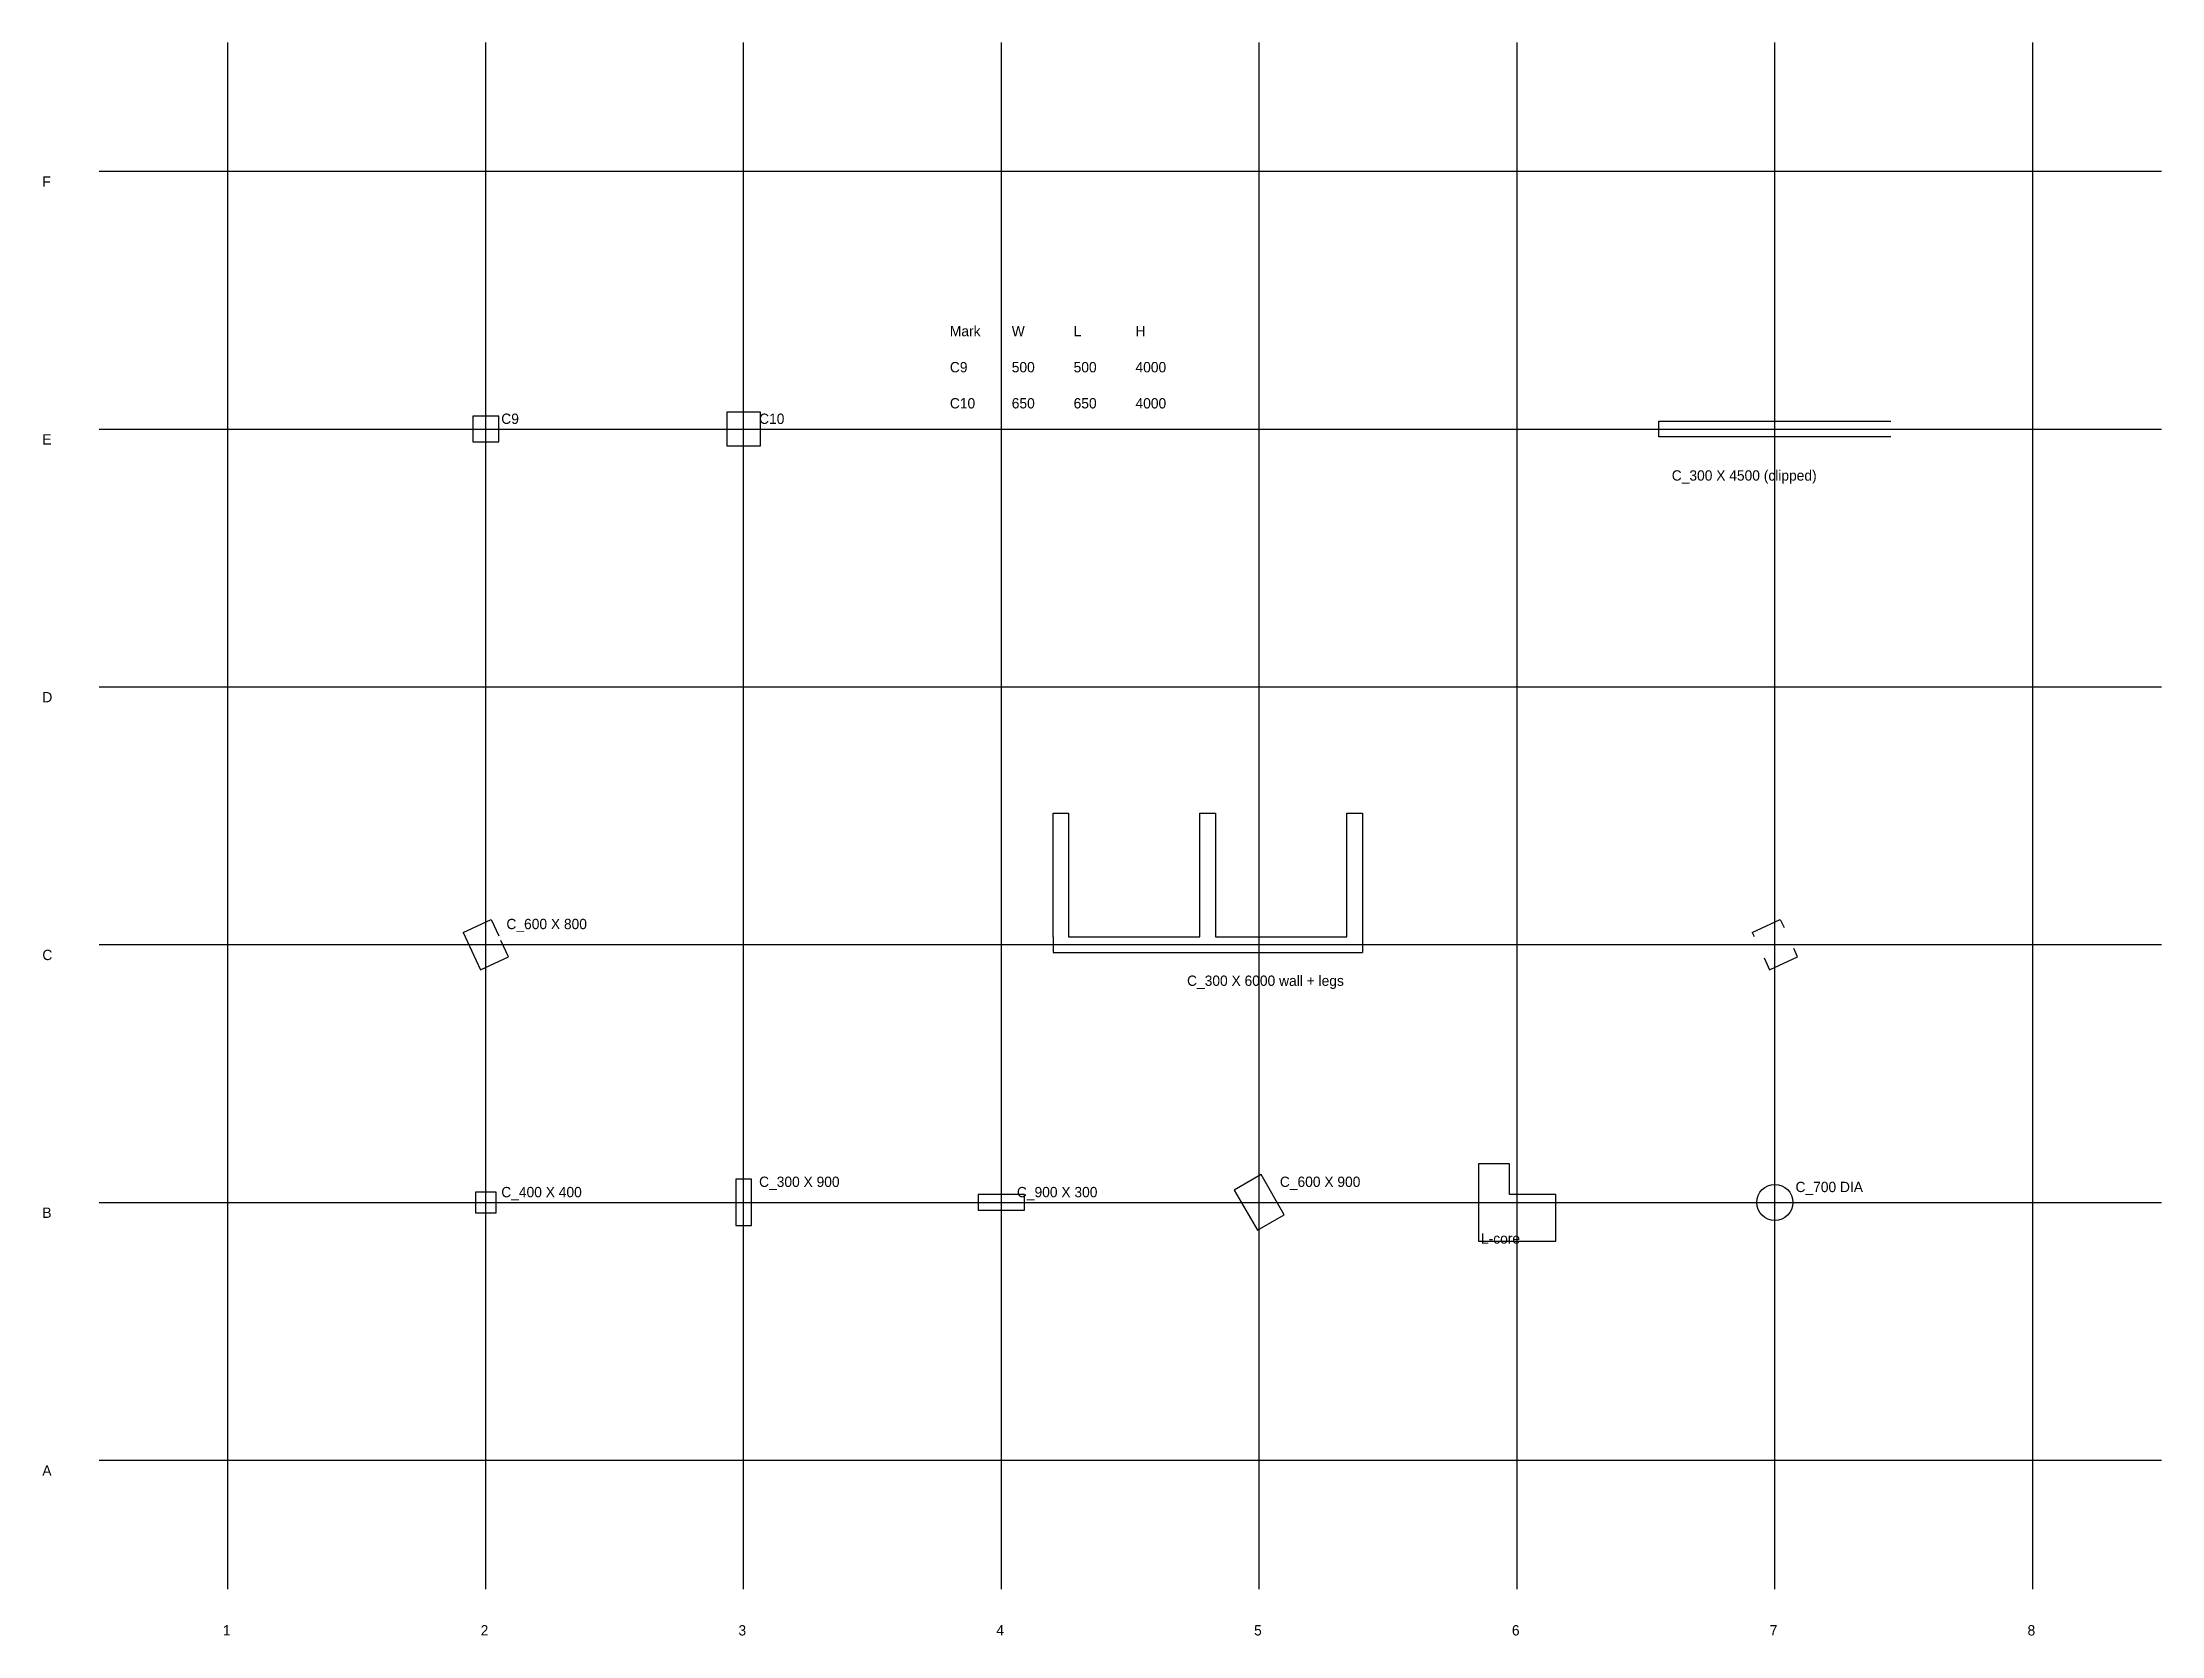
# Model space of a CAD drawing. Header units: millimetres. Extents: x -3599 to 37500, y -3403 to 27500.
import ezdxf

# ---------------------------------------------------------------- set-up
doc = ezdxf.new("R2010")
doc.units = ezdxf.units.MM
for name, color, linetype in [('S-COLS', 1, 'Continuous'), ('S-COLS-IDEN', 3, 'Continuous'), ('S-GRID', 8, 'Continuous'), ('S-GRID-IDEN', 8, 'Continuous')]:
    doc.layers.add(name, color=color, linetype=linetype)

msp = doc.modelspace()

# ---------------------------------------------------------------- linework, layer by layer
at = {"layer": 'S-COLS'}
for p, q in [((4559, 10236), (5103, 10489)), ((5103, 10489), (5251, 10172)), ((29559, 10236), (30103, 10489)), ((30103, 10489), (30177, 10331)), ((4559, 10236), (4897, 9511)), ((5441, 9764), (5293, 10081)), ((16000, 10150), (16000, 9850)), ((22000, 10150), (22000, 9850)), ((29559, 10236), (29595, 10159)), ((30441, 9764), (30367, 9923)), ((4897, 9511), (5441, 9764)), ((16000, 9850), (22000, 9850)), ((29789, 9743), (29897, 9511)), ((29897, 9511), (30441, 9764))]:
    msp.add_line(p, q, dxfattribs=at)
for points in [[(4750, 19750), (5250, 19750), (5250, 20250), (4750, 20250)], [(9675, 19675), (10325, 19675), (10325, 20325), (9675, 20325)], [(9850, 4550), (10150, 4550), (10150, 5450), (9850, 5450)], [(19965, 4460), (20485, 4760), (20035, 5540), (19515, 5240)], [(24250, 4250), (25750, 4250), (25750, 5150), (24850, 5150), (24850, 5750), (24250, 5750)], [(4800, 4800), (5200, 4800), (5200, 5200), (4800, 5200)], [(14550, 4850), (15450, 4850), (15450, 5150), (14550, 5150)]]:
    msp.add_lwpolyline(points, close=True, dxfattribs=at)
for points in [[(32250, 19850), (27750, 19850), (27750, 20150), (32250, 20150)], [(16000, 10150), (16000, 12550), (16300, 12550), (16300, 10150), (18850, 10150), (18850, 12550), (19150, 12550), (19150, 10150), (21700, 10150), (21700, 12550), (22000, 12550), (22000, 10150)]]:
    msp.add_lwpolyline(points, dxfattribs=at)
msp.add_circle((30000, 5000), 350, dxfattribs=at)
at = {"layer": 'S-GRID'}
for p, q in [((0, -2500), (0, 27500)), ((5000, -2500), (5000, 27500)), ((10000, -2500), (10000, 27500)), ((15000, -2500), (15000, 27500)), ((20000, -2500), (20000, 27500)), ((25000, -2500), (25000, 27500)), ((30000, -2500), (30000, 27500)), ((35000, -2500), (35000, 27500)), ((-2500, 25000), (37500, 25000)), ((-2500, 20000), (37500, 20000)), ((-2500, 15000), (37500, 15000)), ((-2500, 10000), (37500, 10000)), ((-2500, 5000), (37500, 5000)), ((-2500, 0), (37500, 0))]:
    msp.add_line(p, q, dxfattribs=at)

# ---------------------------------------------------------------- texts
at = {"layer": 'S-COLS-IDEN', "char_height": 200, "attachment_point": 1}
for s, insert in [('Mark', (14000, 22000)), ('W', (15200, 22000)), ('L', (16400, 22000)), ('H', (17600, 22000)), ('C9', (14000, 21300)), ('500', (15200, 21300)), ('500', (16400, 21300)), ('4000', (17600, 21300)), ('C10', (14000, 20600)), ('650', (15200, 20600)), ('650', (16400, 20600)), ('4000', (17600, 20600)), ('C9', (5300, 20300)), ('C10', (10300, 20300)), ('C_300 X 4500 (clipped)', (28000, 19200)), ('C_600 X 800', (5400, 10500)), ('C_300 X 6000 wall + legs', (18600, 9400)), ('C_300 X 900', (10300, 5500)), ('C_600 X 900', (20400, 5500)), ('C_700 DIA', (30400, 5400)), ('C_400 X 400', (5300, 5300)), ('C_900 X 300', (15300, 5300)), ('L-core', (24300, 4400))]:
    msp.add_mtext(s, dxfattribs=dict(at, insert=insert))
at = {"layer": 'S-GRID-IDEN', "char_height": 200, "attachment_point": 1}
for s, insert in [('F', (-3600, 24900)), ('E', (-3600, 19900)), ('D', (-3600, 14900)), ('C', (-3600, 9900)), ('B', (-3600, 4900)), ('A', (-3600, -100)), ('1', (-100, -3200)), ('2', (4900, -3200)), ('3', (9900, -3200)), ('4', (14900, -3200)), ('5', (19900, -3200)), ('6', (24900, -3200)), ('7', (29900, -3200)), ('8', (34900, -3200))]:
    msp.add_mtext(s, dxfattribs=dict(at, insert=insert))

doc.saveas('drawing.dxf')
